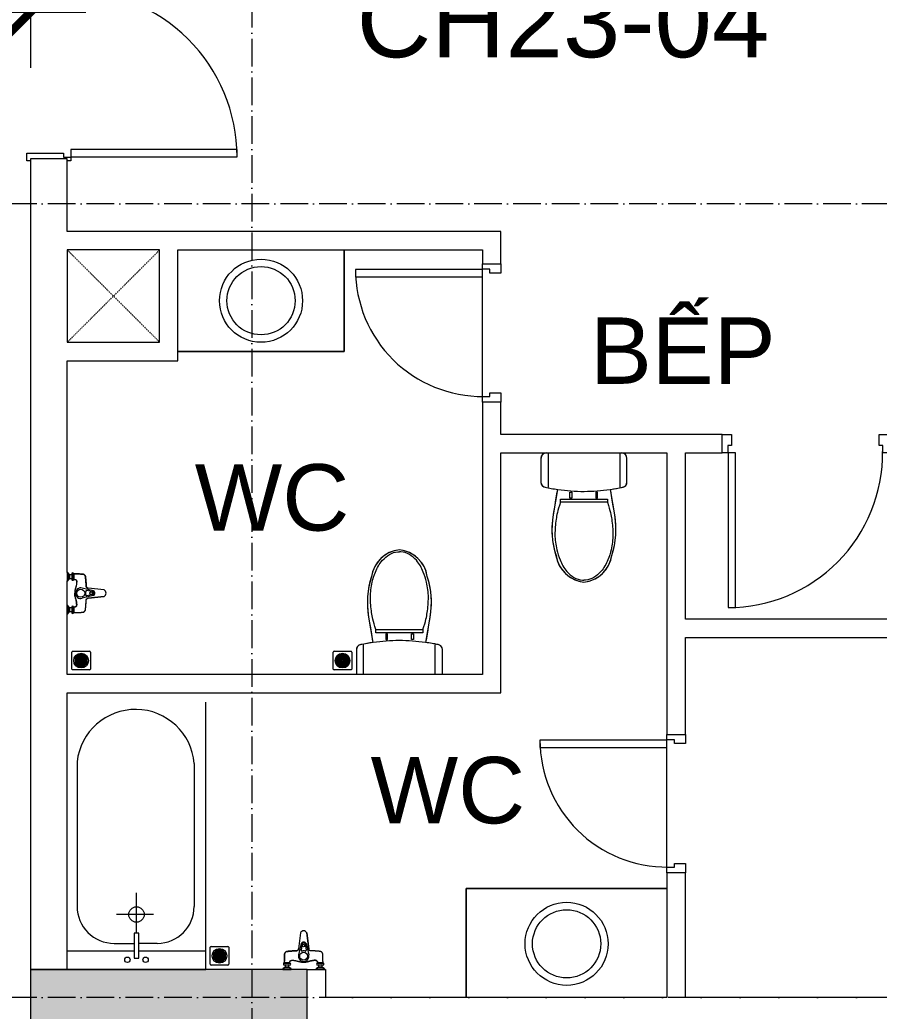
# Model space of a CAD drawing. Header units: millimetres. Extents: x -20144 to 122974, y -38328 to 48263.
# Drawn here: x 108014 to 112672, y 26775 to 32147 of the extents above; entities that cross this region are included whole.
import ezdxf

# ---------------------------------------------------------------- set-up
doc = ezdxf.new("R2010")
doc.units = ezdxf.units.MM
doc.linetypes.add('Dash', pattern=[6.35, 3.175, -3.175])
doc.linetypes.add('Grid Line', pattern=[4.2, 3, -0.6, 0, -0.6])
for name, color, linetype, lineweight in [('A-DETL-GENF', 31, 'Continuous', 5), ('A-DETL-GENF-HDLN', 161, 'Dash', 5), ('CHU', 181, 'Continuous', 5), ('CUA', 31, 'Continuous', 9), ('DIM', 1, 'Continuous', 5), ('NET-CAT', 3, 'Continuous', 15), ('NET-THAY', 2, 'Continuous', 9), ('THIET-BI', 44, 'Continuous', 5), ('TRUC', 225, 'Continuous', 5), ('X-COT T20$0$LC.HA', 8, 'Continuous', 9)]:
    doc.layers.add(name, color=color, linetype=linetype, lineweight=lineweight)
doc.styles.add('Arial_4', font='arial_0.ttf', dxfattribs={"height": 360})
doc.styles.add('Arial_5', font='arial_0.ttf', dxfattribs={"height": 400})
doc.styles.add('TA1', font='arial_0.ttf')
doc.dimstyles.new('D_200_KTx2', dxfattribs={"dimtxt": 400, "dimasz": 300, "dimexe": 300, "dimexo": 300, "dimgap": 160, "dimtad": 1, "dimdec": 0, "dimzin": 9, "dimtxsty": 'TA1', "dimblk": 'ARCHTICK', "dimcen": 1, "dimdle": 300, "dimclrd": 256, "dimclre": 256, "dimclrt": 7, "dimadec": 0, "dimazin": 0, "dimtfac": 1, "dimtdec": 0, "dimtix": 1, "dimtmove": 1, "dimatfit": 3, "dimldrblk": 'ARCHTICK', "dimfxl": 0, "dimtolj": 1, "dimtzin": 0, "dimlwd": -1, "dimlwe": -1, "dimarcsym": 0})

# ---------------------------------------------------------------- blocks, each defined once
blk = doc.blocks.new('X-LA - X-LA-1425050-MẶT BẰNG TẦNG 23')
at = {"layer": 'THIET-BI'}
for p, q in [((450, -550), (450, 0)), ((450, 0), (450, -550)), ((-450, -550), (450, -550)), ((450, -550), (-450, -550))]:
    blk.add_line(p, q, dxfattribs=at)
for radius in [225, 185]:
    blk.add_circle((0, -275), radius, dxfattribs=at)
blk = doc.blocks.new('X-LA - X-LA-1425102-MẶT BẰNG TẦNG 23')
at = {"layer": 'THIET-BI'}
for p, q in [((543.8, -600), (543.8, -10)), ((543.8, -10), (543.8, -600)), ((-543.8, -600), (543.8, -600)), ((543.8, -600), (-543.8, -600))]:
    blk.add_line(p, q, dxfattribs=at)
for radius in [225, 185]:
    blk.add_circle((0, -300), radius, dxfattribs=at)
blk = doc.blocks.new('X-XI2 - X-XI-V132-MẶT BẰNG TẦNG 23')
at = {"layer": 'THIET-BI'}
for p, q in [((-231.9, -24.9), (-233.2, -33.2)), ((-233.2, -29), (-233.2, -157.9)), ((-233.2, -29), (-233.2, -157.9)), ((-233.2, -33.2), (-233.2, -45)), ((-233.2, -45), (-233.2, -157.9)), ((-194.6, -24.9), (-194.6, -185.7)), ((194.6, -24.9), (194.6, -186.1)), ((233.2, -29), (232.6, -24.9)), ((233.2, -157.9), (233.2, -29)), ((233.2, -157.9), (233.2, -29)), ((233.2, -157.9), (233.2, -29)), ((-233.2, -157.9), (-232.9, -162.1)), ((231.9, -166.7), (233.2, -157.9)), ((-232.9, -162.1), (-231, -169.1)), ((-231, -169.1), (-228, -174.5)), ((-228, -174.5), (-224.2, -178.9)), ((-224.2, -178.9), (-216.9, -183.9)), ((-216.9, -183.9), (-209.4, -186.4)), ((-209.4, -186.4), (-202.4, -187.7)), ((-202.4, -187.7), (-192, -189.7)), ((-192, -189.7), (-184.2, -191.1)), ((-184.2, -191.1), (-168, -193.8)), ((-168, -193.8), (-149.9, -196.6)), ((-143.8, -197.5), (-166.7, -335.2)), ((-143.8, -197.5), (-166.7, -335.2)), ((-149.9, -196.6), (-143.8, -197.5)), ((-143.8, -197.5), (-147.8, -221.1)), ((-76.6, -213.5), (-66.1, -213.5)), ((-76.6, -245), (-76.6, -213.5)), ((-66.1, -213.5), (-66.1, -245)), ((64, -213.5), (64, -245)), ((74.4, -213.5), (64, -213.5)), ((74.4, -245), (74.4, -213.5)), ((143.8, -197.5), (212.9, -185.5)), ((166.7, -335.2), (143.8, -197.5)), ((166.7, -335.2), (143.8, -197.5)), ((146.9, -216.1), (143.8, -197.5)), ((212.9, -185.5), (220.8, -181.7)), ((220.8, -181.7), (226.5, -176.5)), ((226.5, -176.5), (231.9, -166.7)), ((-155.3, -266.3), (-157.7, -280.9)), ((-147.8, -221.1), (-155.3, -266.3)), ((-127.7, -249.9), (127.7, -249.9)), ((-127.7, -267.8), (-127.7, -249.9)), ((-8.6, -267.8), (-127.7, -267.8)), ((-66.1, -245), (-76.6, -245)), ((127.7, -267.8), (-8.6, -267.8)), ((64, -245), (74.4, -245)), ((127.7, -249.9), (127.7, -267.8)), ((151.8, -245.3), (146.9, -216.1)), ((157.2, -277.8), (151.8, -245.3)), ((-164.6, -322), (-168.9, -349)), ((-161.5, -303.8), (-164.6, -322)), ((-157.7, -280.9), (-161.5, -303.8)), ((161.7, -304.9), (157.2, -277.8)), ((166.7, -335.2), (161.7, -304.9)), ((-171, -365.1), (-172.5, -383)), ((-168.9, -349), (-171, -365.1)), ((171.6, -371), (166.7, -335.2)), ((173.2, -395.8), (171.6, -371)), ((-172.5, -383), (-173.5, -402.2)), ((-173.5, -402.2), (-173.1, -436.1)), ((172.5, -446.5), (173.5, -426.5)), ((173.5, -426.5), (173.2, -395.8)), ((-173.1, -436.1), (-172.5, -446.5)), ((-172.5, -446.5), (-169.6, -474.8)), ((-169.6, -474.8), (-166.5, -495.3)), ((165.2, -502.3), (172.5, -446.5)), ((-166.5, -495.3), (-161.1, -520.9)), ((-161.1, -520.9), (-151.4, -555.9)), ((155.1, -543.7), (161.7, -518.5)), ((161.7, -518.5), (165.2, -502.3)), ((-151.4, -555.9), (-143.5, -587)), ((-143.5, -587), (-131.8, -612.8)), ((131.6, -613.2), (145.5, -581)), ((145.5, -581), (151.4, -555.9)), ((151.4, -555.9), (155.1, -543.7)), ((-131.8, -612.8), (-121.7, -628.9)), ((-121.7, -628.9), (-100.2, -653.8)), ((100.2, -653.8), (114.1, -638.9)), ((114.1, -638.9), (131.6, -613.2)), ((-100.2, -653.8), (-87.5, -664.8)), ((-87.5, -664.8), (-69.9, -676.9)), ((-69.9, -676.9), (-49.6, -687.2)), ((-49.6, -687.2), (-19.9, -696.9)), ((-19.9, -696.9), (0, -700.2)), ((0, -700.2), (34.6, -692.9)), ((34.6, -692.9), (60.8, -681.9)), ((60.8, -681.9), (86, -665.9)), ((86, -665.9), (100.2, -653.8))]:
    blk.add_line(p, q, dxfattribs=at)
for centre, radius, start, end in [((-204.3, -29), 29, 171.155, 180), ((-204.3, -29), 29, 171.945, 180), ((204.3, -29), 29, 0, 8.845), ((204.3, -29), 29, 360, 8.055), ((-204.3, -157.9), 29, 180, 259.8599), ((-204.3, -157.9), 29, 180, 259.8599), ((204.3, -157.9), 29, 280.1401, 360), ((204.3, -157.9), 29, 280.1401, 0), ((18.1, 960), 1168.8, 258.7762, 262.0348), ((18.1, 960), 1168.8, 258.7762, 262.0348), ((18.1, 960), 1168.8, 262.1447, 269.1633), ((-16, 957.7), 1166.4, 270.8375, 277.7683), ((-18.1, 960), 1168.8, 277.9652, 281.2238), ((-18.1, 960), 1168.8, 277.9652, 281.2238), ((287.1, -414.4), 460.7, 170.0941, 197.8856), ((287.1, -414.4), 460.7, 170.0941, 197.8856), ((-287.1, -414.4), 460.7, 342.1144, 9.9059), ((-287.1, -414.4), 460.7, 342.1144, 9.9059), ((18.2, -529.6), 171.6, 188.8267, 263.9098), ((18.2, -529.6), 171.6, 188.8267, 263.9098), ((-18.2, -529.6), 171.6, 276.0902, 351.1733), ((-18.2, -529.6), 171.6, 276.0902, 351.1733)]:
    blk.add_arc(centre, radius, start, end, dxfattribs=at)
for points in [[(-127.7, -267.8), (-143.4, -315.6), (-152.2, -364.8), (-160.3, -442.2), (-151, -516.8), (-129.6, -585.3), (-93.5, -652), (-37.5, -689.3), (-2.9, -689.4), (0, -689.4)], [(127.7, -267.8), (143.4, -315.6), (152.2, -364.8), (160.3, -442.2), (151, -516.8), (129.6, -585.3), (93.5, -652), (37.5, -689.3), (2.9, -689.4), (0, -689.4)]]:
    blk.add_open_spline(points, degree=3, knots=[12.724379, 12.724379, 12.724379, 12.724379, 75.096459, 151.912755, 228.70098, 282.501534, 351.034079, 439.49288, 447.51098, 447.51098, 447.51098, 447.51098], dxfattribs=at)
blk = doc.blocks.new('X-XI2 - X-XI-V133-MẶT BẰNG TẦNG 23')
at = {"layer": 'THIET-BI'}
for p, q in [((-230.6, -16.8), (-233.2, -33.2)), ((-233.2, -29), (-233.2, -157.9)), ((-233.2, -29), (-233.2, -157.9)), ((-233.2, -33.2), (-233.2, -45)), ((-233.2, -45), (-233.2, -157.9)), ((-227.9, -12.2), (-230.6, -16.8)), ((-222, -6.1), (-227.9, -12.2)), ((-212.4, -1.2), (-222, -6.1)), ((-205.2, -0.1), (-212.4, -1.2)), ((-194.6, -0.1), (-194.6, -185.7)), ((194.6, -0.1), (194.6, -186.1)), ((215, -2.1), (205, -0.1)), ((219.3, -4.2), (215, -2.1)), ((224.8, -8.5), (219.3, -4.2)), ((227.7, -12), (224.8, -8.5)), ((231.6, -19.3), (227.7, -12)), ((233.2, -29), (231.6, -19.3)), ((233.2, -157.9), (233.2, -29)), ((233.2, -157.9), (233.2, -29)), ((233.2, -157.9), (233.2, -29)), ((-233.2, -157.9), (-232.9, -162.1)), ((231.9, -166.7), (233.2, -157.9)), ((-232.9, -162.1), (-231, -169.1)), ((-231, -169.1), (-228, -174.5)), ((-228, -174.5), (-224.2, -178.9)), ((-224.2, -178.9), (-216.9, -183.9)), ((-216.9, -183.9), (-209.4, -186.4)), ((-209.4, -186.4), (-202.4, -187.7)), ((-202.4, -187.7), (-192, -189.7)), ((-192, -189.7), (-184.2, -191.1)), ((-184.2, -191.1), (-168, -193.8)), ((-168, -193.8), (-149.9, -196.6)), ((-143.8, -197.5), (-166.7, -335.2)), ((-143.8, -197.5), (-166.7, -335.2)), ((-149.9, -196.6), (-143.8, -197.5)), ((-143.8, -197.5), (-147.8, -221.1)), ((-76.6, -213.5), (-66.1, -213.5)), ((-76.6, -245), (-76.6, -213.5)), ((-66.1, -213.5), (-66.1, -245)), ((64, -213.5), (64, -245)), ((74.4, -213.5), (64, -213.5)), ((74.4, -245), (74.4, -213.5)), ((143.8, -197.5), (212.9, -185.5)), ((166.7, -335.2), (143.8, -197.5)), ((166.7, -335.2), (143.8, -197.5)), ((146.9, -216.1), (143.8, -197.5)), ((212.9, -185.5), (220.8, -181.7)), ((220.8, -181.7), (226.5, -176.5)), ((226.5, -176.5), (231.9, -166.7)), ((-155.3, -266.3), (-157.7, -280.9)), ((-147.8, -221.1), (-155.3, -266.3)), ((-127.7, -249.9), (127.7, -249.9)), ((-127.7, -267.8), (-127.7, -249.9)), ((-8.6, -267.8), (-127.7, -267.8)), ((-66.1, -245), (-76.6, -245)), ((127.7, -267.8), (-8.6, -267.8)), ((64, -245), (74.4, -245)), ((127.7, -249.9), (127.7, -267.8)), ((151.8, -245.3), (146.9, -216.1)), ((157.2, -277.8), (151.8, -245.3)), ((-164.6, -322), (-168.9, -349)), ((-161.5, -303.8), (-164.6, -322)), ((-157.7, -280.9), (-161.5, -303.8)), ((161.7, -304.9), (157.2, -277.8)), ((166.7, -335.2), (161.7, -304.9)), ((-171, -365.1), (-172.5, -383)), ((-168.9, -349), (-171, -365.1)), ((171.6, -371), (166.7, -335.2)), ((173.2, -395.8), (171.6, -371)), ((-172.5, -383), (-173.5, -402.2)), ((-173.5, -402.2), (-173.1, -436.1)), ((172.5, -446.5), (173.5, -426.5)), ((173.5, -426.5), (173.2, -395.8)), ((-173.1, -436.1), (-172.5, -446.5)), ((-172.5, -446.5), (-169.6, -474.8)), ((-169.6, -474.8), (-166.5, -495.3)), ((165.2, -502.3), (172.5, -446.5)), ((-166.5, -495.3), (-161.1, -520.9)), ((-161.1, -520.9), (-151.4, -555.9)), ((155.1, -543.7), (161.7, -518.5)), ((161.7, -518.5), (165.2, -502.3)), ((-151.4, -555.9), (-143.5, -587)), ((-143.5, -587), (-131.8, -612.8)), ((131.6, -613.2), (145.5, -581)), ((145.5, -581), (151.4, -555.9)), ((151.4, -555.9), (155.1, -543.7)), ((-131.8, -612.8), (-121.7, -628.9)), ((-121.7, -628.9), (-100.2, -653.8)), ((100.2, -653.8), (114.1, -638.9)), ((114.1, -638.9), (131.6, -613.2)), ((-100.2, -653.8), (-87.5, -664.8)), ((-87.5, -664.8), (-69.9, -676.9)), ((-69.9, -676.9), (-49.6, -687.2)), ((-49.6, -687.2), (-19.9, -696.9)), ((-19.9, -696.9), (0, -700.2)), ((0, -700.2), (34.6, -692.9)), ((34.6, -692.9), (60.8, -681.9)), ((60.8, -681.9), (86, -665.9)), ((86, -665.9), (100.2, -653.8))]:
    blk.add_line(p, q, dxfattribs=at)
for centre, radius, start, end in [((-204.3, -29), 29, 92.0545, 180), ((-204.3, -29), 29, 90.717, 180), ((204.3, -29), 29, 0, 89.283), ((204.3, -29), 29, 360, 87.9455), ((-204.3, -157.9), 29, 180, 259.8599), ((-204.3, -157.9), 29, 180, 259.8599), ((204.3, -157.9), 29, 280.1401, 360), ((204.3, -157.9), 29, 280.1401, 0), ((18.1, 960), 1168.8, 258.7762, 262.0348), ((18.1, 960), 1168.8, 258.7762, 262.0348), ((18.1, 960), 1168.8, 262.1447, 269.1633), ((-16, 957.7), 1166.4, 270.8375, 277.7683), ((-18.1, 960), 1168.8, 277.9652, 281.2238), ((-18.1, 960), 1168.8, 277.9652, 281.2238), ((287.1, -414.4), 460.7, 170.0941, 197.8856), ((287.1, -414.4), 460.7, 170.0941, 197.8856), ((-287.1, -414.4), 460.7, 342.1144, 9.9059), ((-287.1, -414.4), 460.7, 342.1144, 9.9059), ((18.2, -529.6), 171.6, 188.8267, 263.9098), ((18.2, -529.6), 171.6, 188.8267, 263.9098), ((-18.2, -529.6), 171.6, 276.0902, 351.1733), ((-18.2, -529.6), 171.6, 276.0902, 351.1733)]:
    blk.add_arc(centre, radius, start, end, dxfattribs=at)
for points in [[(-127.7, -267.8), (-143.4, -315.6), (-152.2, -364.8), (-160.3, -442.2), (-151, -516.8), (-129.6, -585.3), (-93.5, -652), (-37.5, -689.3), (-2.9, -689.4), (0, -689.4)], [(127.7, -267.8), (143.4, -315.6), (152.2, -364.8), (160.3, -442.2), (151, -516.8), (129.6, -585.3), (93.5, -652), (37.5, -689.3), (2.9, -689.4), (0, -689.4)]]:
    blk.add_open_spline(points, degree=3, knots=[12.724379, 12.724379, 12.724379, 12.724379, 75.096459, 151.912755, 228.70098, 282.501534, 351.034079, 439.49288, 447.51098, 447.51098, 447.51098, 447.51098], dxfattribs=at)
blk = doc.blocks.new('X-SEN1 - X-SEN-1404906-MẶT BẰNG TẦNG 23')
at = {"layer": 'THIET-BI'}
for p, q in [((-67.5, 0), (-112.5, 0)), ((-112.5, 0), (-112.5, -3.8)), ((-112.5, 0), (-67.5, 0)), ((-112.5, -3.8), (-112.5, 0)), ((-67.5, -3.8), (-67.5, 0)), ((-67.5, 0), (-67.5, -3.8)), ((112.5, 0), (67.5, 0)), ((67.5, 0), (67.5, -3.8)), ((67.5, 0), (67.5, -3.8)), ((112.5, 0), (67.5, 0)), ((112.5, -3.8), (112.5, 0)), ((112.5, -3.8), (112.5, 0)), ((-112.5, -3.8), (-99.9, -12.6)), ((-67.5, -3.8), (-112.5, -3.8)), ((-112.5, -3.8), (-99.9, -12.6)), ((-99.9, -25.3), (-107.2, -25.3)), ((-72.8, -25.3), (-107.2, -25.3)), ((-107.2, -34.3), (-105.1, -34.3)), ((-107.2, -34.3), (-72.8, -34.3)), ((-105.1, -34.3), (-105.1, -37.2)), ((-105.1, -34.3), (-105.1, -37.2)), ((-74.9, -34.3), (-105.1, -34.3)), ((-105.1, -37.2), (-74.9, -37.2)), ((-99.9, -12.6), (-99.9, -25.3)), ((-99.9, -12.6), (-80.1, -12.6)), ((-80.1, -12.6), (-99.9, -12.6)), ((-99.9, -12.6), (-99.9, -25.3)), ((-80.1, -12.6), (-67.5, -3.8)), ((-80.1, -12.6), (-67.5, -3.8)), ((-80.1, -25.3), (-80.1, -12.6)), ((-80.1, -25.3), (-80.1, -12.6)), ((-72.8, -25.3), (-80.1, -25.3)), ((-74.9, -37.2), (-74.9, -34.3)), ((-74.9, -34.3), (-72.8, -34.3)), ((-74.9, -37.2), (-74.9, -34.3)), ((67.5, -3.8), (80.1, -12.6)), ((112.5, -3.8), (67.5, -3.8)), ((67.5, -3.8), (80.1, -12.6)), ((80.1, -25.3), (72.8, -25.3)), ((107.2, -25.3), (72.8, -25.3)), ((72.8, -34.3), (74.9, -34.3)), ((72.8, -34.3), (107.2, -34.3)), ((74.9, -34.3), (74.9, -37.2)), ((74.9, -34.3), (74.9, -37.2)), ((105.1, -34.3), (74.9, -34.3)), ((74.9, -37.2), (105.1, -37.2)), ((80.1, -12.6), (80.1, -25.3)), ((99.9, -12.6), (80.1, -12.6)), ((80.1, -12.6), (99.9, -12.6)), ((99.9, -12.6), (80.1, -12.6)), ((80.1, -12.6), (80.1, -25.3)), ((99.9, -12.6), (112.5, -3.8)), ((99.9, -12.6), (112.5, -3.8)), ((99.9, -25.3), (99.9, -12.6)), ((99.9, -25.3), (99.9, -12.6)), ((107.2, -25.3), (99.9, -25.3)), ((105.1, -37.2), (105.1, -34.3)), ((105.1, -34.3), (107.2, -34.3)), ((105.1, -37.2), (105.1, -34.3)), ((-12.9, -141.7), (-27.6, -80.8)), ((-7.7, -139.6), (-13.8, -105.5)), ((7.7, -139.6), (13.8, -105.5)), ((12.9, -141.7), (27.6, -80.8)), ((-27.3, -113.1), (-17.5, -199.2)), ((-17.5, -199.2), (-27.3, -113.1)), ((17.5, -199.2), (27.3, -113.1)), ((17.5, -199.2), (27.3, -113.1))]:
    blk.add_line(p, q, dxfattribs=at)
for centre, radius in [((0, -73.2), 21.5), ((0, -130.1), 7.2)]:
    blk.add_circle(centre, radius, dxfattribs=at)
for centre, radius, start, end in [((-102.9, -29.8), 6.9, 148.0246, 211.9754), ((-102.9, -29.8), 6.9, 148.0246, 211.9754), ((-107.2, -27.1), 1.8, 90, 148.0246), ((-107.2, -27.1), 1.8, 90, 148.0246), ((-107.2, -32.5), 1.8, 211.9754, 270), ((-107.2, -32.5), 1.8, 211.9754, 270), ((-112.5, -29.8), 6.9, 319.2845, 40.7155), ((-94.4, -29.8), 6.9, 139.2845, 220.7155), ((-85.4, -29.8), 6.9, 319.2845, 40.7155), ((-67.5, -29.8), 6.9, 139.2845, 220.7155), ((-72.8, -27.1), 1.8, 31.9754, 90), ((-72.8, -27.1), 1.8, 31.9754, 90), ((-72.8, -32.5), 1.8, 270, 328.0246), ((-72.8, -32.5), 1.8, 270, 328.0246), ((-77.1, -29.8), 6.9, 328.0246, 31.9754), ((-77.1, -29.8), 6.9, 328.0246, 31.9754), ((-0.4, -73.2), 28.3, 89.2517, 195.6693), ((0.4, -73.2), 28.3, 344.3307, 90.7483), ((77.1, -29.8), 6.9, 148.0246, 211.9754), ((77.1, -29.8), 6.9, 148.0246, 211.9754), ((72.8, -27.1), 1.8, 90, 148.0246), ((72.8, -27.1), 1.8, 90, 148.0246), ((72.8, -32.5), 1.8, 211.9754, 270), ((72.8, -32.5), 1.8, 211.9754, 270), ((67.5, -29.8), 6.9, 319.2845, 40.7155), ((85.6, -29.8), 6.9, 139.2845, 220.7155), ((94.6, -29.8), 6.9, 319.2845, 40.7155), ((112.5, -29.8), 6.9, 139.2845, 220.7155), ((107.2, -27.1), 1.8, 31.9754, 90), ((107.2, -27.1), 1.8, 31.9754, 90), ((107.2, -32.5), 1.8, 270, 328.0246), ((107.2, -32.5), 1.8, 270, 328.0246), ((102.9, -29.8), 6.9, 328.0246, 31.9754), ((102.9, -29.8), 6.9, 328.0246, 31.9754), ((-9.4, -104.7), 4.5, 74.0703, 190.1556), ((-0.4, -73.2), 28.3, 254.0703, 270.7483), ((0.4, -73.2), 28.3, 269.2517, 285.9297), ((9.4, -104.7), 4.5, 349.8444, 105.9297), ((0, -134.7), 14.7, 208.4144, 331.5856), ((0, -136.6), 8.24, 201.1294, 338.8706), ((0, -191), 19.3, 205.0481, 334.9519), ((0, -191), 19.3, 205.0481, 334.9519)]:
    blk.add_arc(centre, radius, start, end, dxfattribs=at)
for points, knots in [([(-105.1, -37.2), (-105.1, -39.1), (-104.9, -42.9), (-104.7, -48.5), (-104.5, -54.2), (-104.2, -61.7), (-103.9, -68.4), (-103.8, -73.6), (-103.7, -75.5), (-103.7, -76.7), (-103.6, -77.6), (-103.6, -78.6), (-103.6, -79.8), (-103.6, -81), (-103.5, -81.8), (-103.5, -82.3), (-103.5, -82.6), (-103.4, -83), (-103.4, -83.5), (-103.3, -84.3), (-103.2, -85.5), (-103.1, -86.6), (-102.8, -87.6), (-102.6, -88.2), (-102.3, -88.9), (-101.9, -89.7), (-101.3, -90.8), (-100.6, -91.7), (-100, -92.5), (-99, -93.6), (-97.8, -94.7), (-96.2, -95.8), (-95, -96.6), (-93.7, -97.2), (-92.4, -97.7), (-91.2, -98.1), (-90.3, -98.4), (-89.6, -98.5), (-88.9, -98.7), (-88, -98.8), (-86.8, -99), (-85.6, -99.1), (-84.7, -99.1), (-84, -99.2), (-83.3, -99.3), (-82.3, -99.4), (-81.2, -99.5), (-79.7, -99.6), (-77.9, -99.8), (-75.5, -100), (-72.8, -100.2), (-70, -100.5), (-66.3, -100.8), (-61.6, -101.2), (-56, -101.5), (-51.7, -101.8), (-48.8, -101.9), (-47.3, -101.9), (-46.1, -101.9), (-45.1, -102), (-44.4, -102), (-43.6, -102), (-42.6, -102), (-41.4, -102), (-40.1, -102), (-39.3, -102.1), (-38.8, -102.1), (-38.5, -102.2), (-38.1, -102.2), (-37.6, -102.3), (-36.8, -102.4), (-35.6, -102.6), (-34.3, -103), (-33.2, -103.5), (-32.5, -104), (-31.7, -104.6), (-30.5, -105.7), (-29, -107.6), (-27.9, -110.1), (-27.4, -112), (-27.3, -113.1)], [0, 0, 0, 0, 0.041667, 0.083333, 0.125, 0.166667, 0.25, 0.270833, 0.28125, 0.291667, 0.296875, 0.302083, 0.3125, 0.322917, 0.328125, 0.330729, 0.333333, 0.335938, 0.338542, 0.34375, 0.354167, 0.364583, 0.369792, 0.375, 0.380208, 0.385417, 0.395833, 0.40625, 0.411458, 0.416667, 0.4375, 0.447917, 0.458333, 0.46875, 0.479167, 0.489583, 0.494792, 0.5, 0.505208, 0.510417, 0.520833, 0.53125, 0.536458, 0.541667, 0.546875, 0.552083, 0.5625, 0.572917, 0.583333, 0.604167, 0.625, 0.645833, 0.666667, 0.708333, 0.75, 0.791667, 0.802083, 0.8125, 0.822917, 0.828125, 0.833333, 0.838542, 0.84375, 0.854167, 0.864583, 0.869792, 0.872396, 0.875, 0.877604, 0.880208, 0.885417, 0.895833, 0.90625, 0.916667, 0.921875, 0.927083, 0.9375, 0.958333, 0.979167, 1, 1, 1, 1]), ([(-105.1, -37.2), (-104.5, -52.3), (-103.9, -68.7), (-103.3, -87.5), (-99.6, -93.9), (-92.4, -98.5), (-72.6, -100.1), (-54, -102.2), (-33.9, -102), (-28.7, -107.4), (-27.8, -111), (-27.3, -113.1)], [0, 0, 0, 0, 45.441328, 49.333631, 56.110562, 66.562664, 73.682324, 114.966912, 125.570438, 129.900151, 136.284558, 136.284558, 136.284558, 136.284558]), ([(0, -41), (-2, -40.9), (-5.6, -40.9), (-10.3, -41.2), (-14.4, -41.6), (-18, -42.2), (-21.2, -42.9), (-24.2, -43.7), (-27.1, -44.6), (-30, -45.4), (-32.9, -46.3), (-35.8, -47.2), (-38.8, -47.9), (-41.8, -48.6), (-45.1, -49.2), (-48.4, -49.8), (-51.8, -50.2), (-54.8, -50.5), (-56.9, -50.7), (-58.1, -50.8), (-59, -50.9), (-59.9, -51), (-60.8, -51), (-61.7, -51), (-62.4, -51), (-63, -51), (-63.6, -51), (-64.4, -50.9), (-65.1, -50.8), (-65.7, -50.7), (-66.1, -50.6), (-66.5, -50.5), (-67.1, -50.4), (-68.1, -50.1), (-69.1, -49.6), (-70.1, -49), (-71.1, -48.3), (-72, -47.4), (-72.8, -46.6), (-73.3, -45.8), (-73.8, -45.1), (-74.1, -44.3), (-74.4, -43.5), (-74.6, -42.6), (-74.7, -41.9), (-74.8, -41.3), (-74.8, -40.9), (-74.9, -40.4), (-74.9, -39.8), (-74.9, -38.8), (-74.9, -37.9), (-74.9, -37.2)], [0, 0, 0, 0, 0.041667, 0.083333, 0.125, 0.166667, 0.208333, 0.25, 0.291667, 0.333333, 0.375, 0.416667, 0.458333, 0.5, 0.541667, 0.583333, 0.625, 0.666667, 0.6875, 0.697917, 0.708333, 0.71875, 0.729167, 0.739583, 0.75, 0.755208, 0.760417, 0.770833, 0.78125, 0.786458, 0.791667, 0.796875, 0.802083, 0.8125, 0.833333, 0.84375, 0.854167, 0.875, 0.885417, 0.895833, 0.90625, 0.916667, 0.927083, 0.9375, 0.947917, 0.953125, 0.958333, 0.963542, 0.96875, 0.979167, 1, 1, 1, 1]), ([(-74.9, -37.2), (-74.9, -39.9), (-75, -44.9), (-67.9, -51.6), (-55.3, -50.7), (-39.4, -48.7), (-24.4, -43.4), (-11.8, -40.7), (0, -41)], [0, 0, 0, 0, 8.475038, 15.961674, 29.255673, 47.963091, 70.422589, 93.837243, 93.837243, 93.837243, 93.837243]), ([(74.9, -37.2), (74.9, -37.9), (74.9, -38.8), (74.9, -39.8), (74.9, -40.4), (74.8, -40.9), (74.8, -41.3), (74.7, -41.9), (74.6, -42.6), (74.4, -43.3), (74.3, -43.9), (74.1, -44.4), (73.8, -45.1), (73.3, -45.8), (72.8, -46.6), (72, -47.4), (71.1, -48.3), (70.1, -49), (69.1, -49.6), (68.1, -50.1), (67.1, -50.4), (66.5, -50.5), (66.1, -50.6), (65.7, -50.7), (65.1, -50.8), (64.4, -50.9), (63.5, -51), (62.7, -51), (62.1, -51), (61.5, -51), (60.8, -51), (59.9, -51), (59, -50.9), (58.1, -50.8), (56.9, -50.7), (54.8, -50.5), (51.8, -50.2), (47.2, -49.6), (41.8, -48.7), (36.8, -47.4), (32.9, -46.3), (30, -45.4), (27.1, -44.6), (24.2, -43.7), (21.2, -42.9), (18, -42.2), (14.4, -41.6), (10.3, -41.2), (5.6, -40.9), (2, -40.9), (0, -41)], [0, 0, 0, 0, 0.020833, 0.03125, 0.036458, 0.041667, 0.046875, 0.052083, 0.0625, 0.072917, 0.078125, 0.083333, 0.09375, 0.104167, 0.114583, 0.125, 0.145833, 0.15625, 0.166667, 0.1875, 0.197917, 0.203125, 0.208333, 0.213542, 0.21875, 0.229167, 0.239583, 0.25, 0.255208, 0.260417, 0.270833, 0.28125, 0.291667, 0.302083, 0.3125, 0.333333, 0.375, 0.416667, 0.5, 0.583333, 0.625, 0.666667, 0.708333, 0.75, 0.791667, 0.833333, 0.875, 0.916667, 0.958333, 1, 1, 1, 1]), ([(74.9, -37.2), (74.9, -39.9), (75, -44.9), (67.9, -51.6), (55.3, -50.7), (39.4, -48.7), (24.4, -43.4), (11.8, -40.7), (0, -41)], [0, 0, 0, 0, 8.475038, 15.961674, 29.255673, 47.963091, 70.422589, 93.837243, 93.837243, 93.837243, 93.837243]), ([(27.3, -113.1), (27.4, -112), (27.9, -110.1), (29, -107.6), (30.5, -105.7), (31.7, -104.6), (32.5, -104), (33.2, -103.5), (34.3, -103), (35.6, -102.6), (36.8, -102.4), (37.6, -102.3), (38.1, -102.2), (38.5, -102.2), (38.8, -102.1), (39.3, -102.1), (40.1, -102), (41.4, -102), (42.6, -102), (43.6, -102), (44.4, -102), (45.1, -102), (46.1, -101.9), (47.3, -101.9), (48.8, -101.9), (51.7, -101.8), (57.9, -101.4), (65.3, -100.9), (72.8, -100.2), (76.9, -99.8), (79.7, -99.6), (81.2, -99.5), (82.3, -99.4), (83.3, -99.3), (84, -99.2), (84.7, -99.1), (85.6, -99.1), (86.8, -99), (88, -98.8), (88.9, -98.7), (89.6, -98.5), (90.3, -98.4), (91.2, -98.1), (92.4, -97.7), (93.7, -97.2), (95, -96.6), (96.2, -95.8), (97.8, -94.7), (99.2, -93.4), (100.4, -91.9), (101.3, -90.8), (101.9, -89.7), (102.3, -88.9), (102.6, -88.2), (102.8, -87.6), (103.1, -86.6), (103.2, -85.5), (103.3, -84.3), (103.4, -83.5), (103.4, -83), (103.5, -82.6), (103.5, -82.3), (103.5, -81.8), (103.6, -81), (103.6, -79.8), (103.6, -78.6), (103.6, -77.6), (103.7, -76.7), (103.7, -75.5), (103.8, -73.6), (103.9, -70.3), (104.1, -65.5), (104.5, -54.2), (104.8, -44.8), (105.1, -37.2)], [0, 0, 0, 0, 0.020833, 0.041667, 0.0625, 0.072917, 0.078125, 0.083333, 0.09375, 0.104167, 0.114583, 0.119792, 0.122396, 0.125, 0.127604, 0.130208, 0.135417, 0.145833, 0.15625, 0.161458, 0.166667, 0.171875, 0.177083, 0.1875, 0.197917, 0.208333, 0.25, 0.333333, 0.375, 0.416667, 0.427083, 0.4375, 0.447917, 0.453125, 0.458333, 0.463542, 0.46875, 0.479167, 0.489583, 0.494792, 0.5, 0.505208, 0.510417, 0.520833, 0.53125, 0.541667, 0.552083, 0.5625, 0.583333, 0.59375, 0.604167, 0.614583, 0.619792, 0.625, 0.630208, 0.635417, 0.645833, 0.65625, 0.661458, 0.664062, 0.666667, 0.669271, 0.671875, 0.677083, 0.6875, 0.697917, 0.703125, 0.708333, 0.71875, 0.729167, 0.75, 0.791667, 0.833333, 1, 1, 1, 1]), ([(105.1, -37.2), (104.5, -52.3), (103.9, -68.7), (103.3, -87.5), (99.6, -93.9), (92.4, -98.5), (72.6, -100.1), (54, -102.2), (33.9, -102), (28.7, -107.4), (27.8, -111), (27.3, -113.1)], [0, 0, 0, 0, 45.441328, 49.333631, 56.110562, 66.562664, 73.682324, 114.966912, 125.570438, 129.900151, 136.284558, 136.284558, 136.284558, 136.284558])]:
    blk.add_open_spline(points, degree=3, knots=knots, dxfattribs=at)
blk = doc.blocks.new('X-BON TAM1 - X-BON TAM 1425-1425206-MẶT BẰNG TẦNG 23')
at = {"layer": 'THIET-BI'}
for p, q in [((375, 0), (-375, 0)), ((-375, 0), (-375, -1450)), ((-375, 0), (-375, -1450)), ((375, 0), (-375, 0)), ((-375, -100), (-12.9, -100)), ((12.9, -61.4), (-12.9, -61.4)), ((-12.9, -61.4), (-12.9, -198.5)), ((12.9, -198.5), (12.9, -61.4)), ((12.9, -100), (375, -100)), ((-112.7, -142.6), (-12.9, -142.6)), ((121.7, -142.6), (12.9, -142.6)), ((-12.9, -198.5), (12.9, -198.5)), ((0, -198.5), (0, -415.4)), ((-91.8, -298.7), (108.5, -298.7)), ((-312.7, -1117.8), (-312.7, -342.6)), ((321.7, -1126.1), (321.7, -342.6))]:
    blk.add_line(p, q, dxfattribs=at)
for centre, radius in [((-49.4, -53.5), 14.5), ((49.4, -53.5), 14.5), ((0, -298.7), 41.7)]:
    blk.add_circle(centre, radius, dxfattribs=at)
for centre, radius, start, end in [((-112.7, -342.6), 200, 90, 180), ((121.7, -342.6), 200, 360, 90), ((4.9, -1091.3), 318.7, 184.7583, 353.7351)]:
    blk.add_arc(centre, radius, start, end, dxfattribs=at)
blk = doc.blocks.new('CUA VAO CAN HO_0001 - Type 1-1424866-MẶT BẰNG TẦNG 23')
at = {"layer": 'CUA', "lineweight": 5}
for p, q in [((-570, 97.7), (-570, 117.7)), ((-570, 117.7), (-530, 117.7)), ((-530, 117.7), (-530, -81.3)), ((733, 117.7), (773, 117.7)), ((733, -81.3), (733, 117.7)), ((773, 117.7), (773, 97.7)), ((-570, -122.3), (-570, -102.3)), ((-550, -81.3), (-550, -122.3)), ((-530, -81.3), (-550, -81.3)), ((753, -81.3), (733, -81.3)), ((753, -122.3), (753, -81.3)), ((773, -102.3), (773, -122.3)), ((-550, -122.3), (-570, -122.3)), ((773, -122.3), (753, -122.3))]:
    blk.add_line(p, q, dxfattribs=at)
at = {"layer": 'CUA'}
for p, q in [((-509, -122.3), (-549, -122.3)), ((-549, -122.3), (-549, -1022.3)), ((-509, -1022.3), (-509, -122.3)), ((712, -122.3), (752, -122.3)), ((712, -522.3), (712, -122.3)), ((752, -122.3), (752, -522.3)), ((752, -522.3), (712, -522.3)), ((-549, -1022.3), (-509, -1022.3))]:
    blk.add_line(p, q, dxfattribs=at)
at = {"layer": 'CUA', "lineweight": 5}
for centre, radius, start, end in [((-549, -122.3), 900, 270, 0.5), ((752, -122.3), 400, 179.5, 270)]:
    blk.add_arc(centre, radius, start, end, dxfattribs=at)
blk = doc.blocks.new('CUA PHONG NGU - Type 1-1365695-MẶT BẰNG TẦNG 23')
at = {"layer": 'CUA', "lineweight": 5}
for p, q in [((-348.5, 47.7), (-298.5, 47.7)), ((-298.5, 47.7), (-298.5, -11.3)), ((501.5, 47.7), (551.5, 47.7)), ((501.5, -11.3), (501.5, 47.7)), ((-318.5, -52.3), (-348.5, -52.3)), ((-318.5, -11.3), (-318.5, -52.3)), ((-298.5, -11.3), (-318.5, -11.3)), ((521.5, -11.3), (501.5, -11.3)), ((521.5, -52.3), (521.5, -11.3)), ((551.5, -52.3), (521.5, -52.3))]:
    blk.add_line(p, q, dxfattribs=at)
at = {"layer": 'CUA'}
for p, q in [((-277.5, -52.3), (-317.5, -52.3)), ((-317.5, -52.3), (-317.5, -890.3)), ((-277.5, -890.3), (-277.5, -52.3)), ((-317.5, -890.3), (-277.5, -890.3))]:
    blk.add_line(p, q, dxfattribs=at)
at = {"layer": 'CUA', "lineweight": 5}
blk.add_arc((-317.5, -52.3), 838, 270, 0.5, dxfattribs=at)
blk = doc.blocks.new('CUA WC - Type 1-1365100-MẶT BẰNG TẦNG 23')
at = {"layer": 'CUA', "lineweight": 5}
for p, q in [((-273.5, 47.7), (-223.5, 47.7)), ((-223.5, 47.7), (-223.5, -11.3)), ((426.5, 47.7), (476.5, 47.7)), ((426.5, -11.3), (426.5, 47.7)), ((-243.5, -52.3), (-273.5, -52.3)), ((-243.5, -11.3), (-243.5, -52.3)), ((-223.5, -11.3), (-243.5, -11.3)), ((446.5, -11.3), (426.5, -11.3)), ((446.5, -52.3), (446.5, -11.3)), ((476.5, -52.3), (446.5, -52.3))]:
    blk.add_line(p, q, dxfattribs=at)
at = {"layer": 'CUA'}
for p, q in [((-202.5, -52.3), (-242.5, -52.3)), ((-242.5, -52.3), (-242.5, -740.3)), ((-202.5, -740.3), (-202.5, -52.3)), ((-242.5, -740.3), (-202.5, -740.3))]:
    blk.add_line(p, q, dxfattribs=at)
at = {"layer": 'CUA', "lineweight": 5}
blk.add_arc((-242.5, -52.3), 688, 270, 0.5, dxfattribs=at)
blk = doc.blocks.new('X-PHEU - X-PHEU-1231512-MẶT BẰNG TẦNG 23')
at = {"layer": 'THIET-BI'}
for p, q in [((25, 29), (25, 121)), ((29, 125), (121, 125)), ((62.5, 108.8), (62.5, 41.2)), ((67.5, 39.8), (67.5, 110.2)), ((72.5, 110.9), (72.5, 78.1)), ((77.5, 78.1), (77.5, 110.9)), ((82.5, 110.2), (82.5, 39.8)), ((87.5, 41.2), (87.5, 108.8)), ((125, 121), (125, 29)), ((42.5, 90.5), (42.5, 59.5)), ((47.5, 51.8), (47.5, 98.2)), ((52.5, 103.1), (52.5, 46.9)), ((57.5, 43.5), (57.5, 106.5)), ((72.5, 71.9), (72.5, 39.1)), ((77.5, 39.1), (77.5, 71.9)), ((92.5, 106.5), (92.5, 43.5)), ((97.5, 46.9), (97.5, 103.1)), ((102.5, 98.2), (102.5, 51.8)), ((107.5, 59.5), (107.5, 90.5)), ((121, 25), (29, 25))]:
    blk.add_line(p, q, dxfattribs=at)
blk.add_circle((75, 75), 40, dxfattribs=at)
for centre, radius, start, end in [((29, 121), 4, 90, 180), ((75, 75), 36, 102.0247, 110.3175), ((75, 75), 36, 90, 93.9821), ((75, 75), 36, 86.0179, 90), ((75, 75), 36, 69.6825, 77.9753), ((121, 121), 4, 0, 90), ((75, 75), 36, 139.8082, 154.5256), ((75, 75), 36, 205.4744, 220.1918), ((75, 75), 36, 119.0853, 128.6822), ((75, 75), 4, 128.6822, 231.3178), ((75, 75), 4, 308.6822, 51.3178), ((75, 75), 36, 51.3178, 60.9147), ((75, 75), 36, 25.4744, 40.1918), ((75, 75), 36, 319.8082, 334.5256), ((29, 29), 4, 180, 270), ((75, 75), 36, 231.3178, 240.9147), ((75, 75), 36, 249.6825, 257.9753), ((75, 75), 36, 266.0179, 270), ((75, 75), 36, 270, 273.9821), ((75, 75), 36, 282.0247, 290.3175), ((75, 75), 36, 299.0853, 308.6822), ((121, 29), 4, 270, 360)]:
    blk.add_arc(centre, radius, start, end, dxfattribs=at)
blk = doc.blocks.new('Family1 - Family1 2-1425489-MẶT BẰNG TẦNG 23')
at = {"layer": 'A-DETL-GENF'}
for p, q in [((500, 500), (0, 500)), ((0, 500), (0, 0)), ((500, 0), (500, 500)), ((0, 0), (500, 0))]:
    blk.add_line(p, q, dxfattribs=at)
at = {"layer": 'A-DETL-GENF-HDLN'}
for p, q in [((0, 500), (500, 0.8)), ((0, 0), (500, 499.2))]:
    blk.add_line(p, q, dxfattribs=at)
blk = doc.blocks.new('_ArchTick')
at = {"color": 0, "const_width": 0.15}
blk.add_lwpolyline([(-0.5, -0.5), (0.5, 0.5)], dxfattribs=at)
blk = doc.blocks.new('*D735')
at = {"layer": 'Defpoints', "color": 0, "transparency": 16777216}
for p in [(75036.6, 32799.9), (108071.5, 32799.9), (75036.6, 32187.2)]:
    blk.add_point(p, dxfattribs=at)
at = {"layer": 'DIM', "transparency": 16777216}
for p, q in [((75036.6, 32499.9), (75036.6, 31887.2)), ((108071.5, 32499.9), (108071.5, 31887.2)), ((108371.5, 32187.2), (74736.6, 32187.2))]:
    blk.add_line(p, q, dxfattribs=at)
at = {"layer": 'DIM', "transparency": 16777216, "xscale": 300, "yscale": 300, "zscale": 300, "rotation": 180}
blk.add_blockref('_ArchTick', (75036.6, 32187.2), dxfattribs=at)
at = {"layer": 'DIM', "transparency": 16777216, "xscale": 300, "yscale": 300, "zscale": 300}
blk.add_blockref('_ArchTick', (108071.5, 32187.2), dxfattribs=at)
at = {"layer": 'DIM', "color": 7, "transparency": 16777216, "insert": (91554, 32551.6), "char_height": 400, "attachment_point": 5, "style": 'TA1'}
blk.add_mtext('\\A1;33035', dxfattribs=at)
blk = doc.blocks.new('X-COT T20')
at = {"layer": 'X-COT T20$0$LC.HA'}
h = blk.add_hatch(color=256, dxfattribs=at)
h.dxf.hatch_style = 1
h.paths.add_polyline_path([(39700, -15400), (39700, -15700), (41200, -15700), (41200, -15400)])
at = {"ltscale": 1000}
blk.add_lwpolyline([(39700, -15400), (39700, -15700), (41200, -15700), (41200, -15400)], close=True, dxfattribs=at)
blk = doc.blocks.new('A$C69B33B05')
at = {"ltscale": 2000}
blk.add_blockref('X-COT T20', (0, 0), dxfattribs=at)

msp = doc.modelspace()

# ---------------------------------------------------------------- linework, layer by layer
at = {"layer": 'NET-CAT'}
for p, q in [((108271.5, 31393.4), (108071.5, 31393.4)), ((108071.5, 31393.4), (108071.5, 26999.9)), ((108271.5, 30999.9), (108271.5, 31393.4)), ((110621.5, 30999.9), (108271.5, 30999.9)), ((110621.5, 30825), (110621.5, 30999.9)), ((108871.5, 30299.9), (108871.5, 30899.9)), ((108871.5, 30899.9), (110521.5, 30899.9)), ((110521.5, 30899.9), (110521.5, 30825)), ((110521.5, 30825), (110621.5, 30825)), ((108271.5, 29152.4), (108271.5, 30299.9)), ((108271.5, 30299.9), (108871.5, 30299.9)), ((110521.5, 30075), (110521.5, 28599.9)), ((110621.5, 30075), (110521.5, 30075)), ((110621.5, 29899.9), (110621.5, 30075)), ((111821.5, 29899.9), (110621.5, 29899.9)), ((111821.5, 29799.9), (111821.5, 29899.9)), ((110621.5, 28499.9), (110621.5, 29799.9)), ((110621.5, 29799.9), (111521.5, 29799.9)), ((111521.5, 29799.9), (111521.5, 28274.9)), ((111621.5, 29799.9), (111821.5, 29799.9)), ((111621.5, 28899.9), (111621.5, 29799.9)), ((108271.5, 28972.5), (108271.5, 29107.6)), ((108271.5, 28599.9), (108271.5, 28927.5)), ((113471.5, 28899.9), (111621.5, 28899.9)), ((111621.5, 28274.9), (111621.5, 28799.9)), ((111621.5, 28799.9), (113371.5, 28799.9)), ((110521.5, 28599.9), (108271.5, 28599.9)), ((108271.5, 26999.9), (108271.5, 28499.9)), ((108271.5, 28499.9), (110621.5, 28499.9)), ((111521.5, 28274.9), (111621.5, 28274.9)), ((111521.5, 27524.9), (111521.5, 26849.9)), ((111621.5, 27524.9), (111521.5, 27524.9)), ((111621.5, 26849.9), (111621.5, 27524.9)), ((108071.5, 26999.9), (108271.5, 26999.9)), ((109471.5, 26849.9), (109469.6, 26849.9)), ((111521.5, 26849.9), (109671.5, 26849.9)), ((113371.5, 26849.9), (111621.5, 26849.9))]:
    msp.add_line(p, q, dxfattribs=at)
msp.add_lwpolyline([(109571.5, 26999.9), (109671.5, 26999.9), (109671.5, 26849.9)], dxfattribs=at)
at = {"layer": 'NET-THAY'}
for p, q in [((110521.5, 30105), (110521.5, 30754)), ((111521.5, 27554.9), (111521.5, 28203.9))]:
    msp.add_line(p, q, dxfattribs=at)
at = {"layer": 'TRUC', "linetype": 'Grid Line', "ltscale": 50}
for p, q in [((109271.5, 43599.9), (109271.5, -4500.1)), ((119871.5, 31149.9), (62463.9, 31149.9)), ((119871.5, 26849.9), (64778.6, 26849.9))]:
    msp.add_line(p, q, dxfattribs=at)

# ---------------------------------------------------------------- block references
at = {"layer": 'A-DETL-GENF'}
msp.add_blockref('Family1 - Family1 2-1425489-MẶT BẰNG TẦNG 23', (108271.5, 30399.9), dxfattribs=at)
at = {"layer": 'CUA'}
for name, p, rotation in [('CUA VAO CAN HO_0001 - Type 1-1424866-MẶT BẰNG TẦNG 23', (108169.2, 31953.5), 89.99999999999993), ('CUA WC - Type 1-1365100-MẶT BẰNG TẦNG 23', (110573.7, 30551.4), 269.9999999999999), ('CUA WC - Type 1-1365100-MẶT BẰNG TẦNG 23', (111573.7, 28001.4), 269.9999999999999)]:
    msp.add_blockref(name, p, dxfattribs=dict(at, rotation=rotation))
msp.add_blockref('CUA PHONG NGU - Type 1-1365695-MẶT BẰNG TẦNG 23', (112170, 29852.2), dxfattribs=at)
at = {"layer": 'NET-CAT'}
msp.add_blockref('A$C69B33B05', (68371.5, 42399.9), dxfattribs=at)
at = {"layer": 'THIET-BI'}
for name, p in [('X-LA - X-LA-1425050-MẶT BẰNG TẦNG 23', (109321.5, 30899.9)), ('X-XI2 - X-XI-V133-MẶT BẰNG TẦNG 23', (111071.5, 29800.1)), ('X-PHEU - X-PHEU-1231512-MẶT BẰNG TẦNG 23', (108271.5, 28599.9)), ('X-PHEU - X-PHEU-1231512-MẶT BẰNG TẦNG 23', (109021.5, 26999.9))]:
    msp.add_blockref(name, p, dxfattribs=at)
for name, p, rotation in [('X-XI2 - X-XI-V132-MẶT BẰNG TẦNG 23', (110071.4, 28575), 180), ('X-SEN1 - X-SEN-1404906-MẶT BẰNG TẦNG 23', (108271.4, 29039.9), 89.99999999999987), ('X-PHEU - X-PHEU-1231512-MẶT BẰNG TẦNG 23', (109838.2, 28599.9), 89.9999999999999), ('X-BON TAM1 - X-BON TAM 1425-1425206-MẶT BẰNG TẦNG 23', (108646.5, 26999.9), 180), ('X-LA - X-LA-1425102-MẶT BẰNG TẦNG 23', (110977.7, 26839.9), 180), ('X-SEN1 - X-SEN-1404906-MẶT BẰNG TẦNG 23', (109552.5, 26999.9), 180)]:
    msp.add_blockref(name, p, dxfattribs=dict(at, rotation=rotation))

# ---------------------------------------------------------------- texts
at = {"layer": 'CHU', "color": 7, "attachment_point": 3, "line_spacing_factor": 0.936439}
for s, insert, char_height, width, style in [('\\pt2540,5080,7620,10160,12700,15240,17780,20320,22860,25400,27940,30480,33020,35560,38100,40640,43180,45720,48260,50800,53340,55880,58420,60960,63500,66040,68580,71120,73660,76200,78740,81280;CH23-04', (112075.8, 32344), 400, 2298.76, 'Arial_5'), ('\\pt2540.0016,5079.9996,7620.0012,10159.9992,12700.0008,15239.9988,17780.0004,20319.9984,22860,25400.0016,27939.9996,30480.0012,33019.9992,35560.0008,38099.9988,40640.0004,43179.9984,45720,48260.0016,50799.9996,53340.0012,55879.9992,58420.0008,60959.9988,63500.0004,66039.9984,68580,71120.0016,73659.9996,76200.0012,78739.9992,81280.0008;BẾP', (112110, 30534.4), 360, 1001.92, 'Arial_4'), ('\\pt2540.0016,5079.9996,7620.0012,10159.9992,12700.0008,15239.9988,17780.0004,20319.9984,22860,25400.0016,27939.9996,30480.0012,33019.9992,35560.0008,38099.9988,40640.0004,43179.9984,45720,48260.0016,50799.9996,53340.0012,55879.9992,58420.0008,60959.9988,63500.0004,66039.9984,68580,71120.0016,73659.9996,76200.0012,78739.9992,81280.0008;WC', (109799.8, 29739.1), 360, 868.6, 'Arial_4'), ('\\pt2540.0016,5079.9996,7620.0012,10159.9992,12700.0008,15239.9988,17780.0004,20319.9984,22860,25400.0016,27939.9996,30480.0012,33019.9992,35560.0008,38099.9988,40640.0004,43179.9984,45720,48260.0016,50799.9996,53340.0012,55879.9992,58420.0008,60959.9988,63500.0004,66039.9984,68580,71120.0016,73659.9996,76200.0012,78739.9992,81280.0008;WC', (110753.1, 28152.6), 360, 868.6, 'Arial_4')]:
    msp.add_mtext(s, dxfattribs=dict(at, insert=insert, char_height=char_height, width=width, style=style))

# ---------------------------------------------------------------- dimensions: what is measured, and where the dimension line sits
at = {"layer": 'DIM'}
dim = msp.add_linear_dim(base=(75036.6, 32187.2), p1=(108071.5, 32799.9), p2=(75036.6, 32799.9), dimstyle='D_200_KTx2', dxfattribs=at)
dim.commit()
dim.dimension.update_dxf_attribs({"geometry": '*D735', "text_midpoint": (91554, 32551.6)})

doc.saveas('drawing.dxf')
